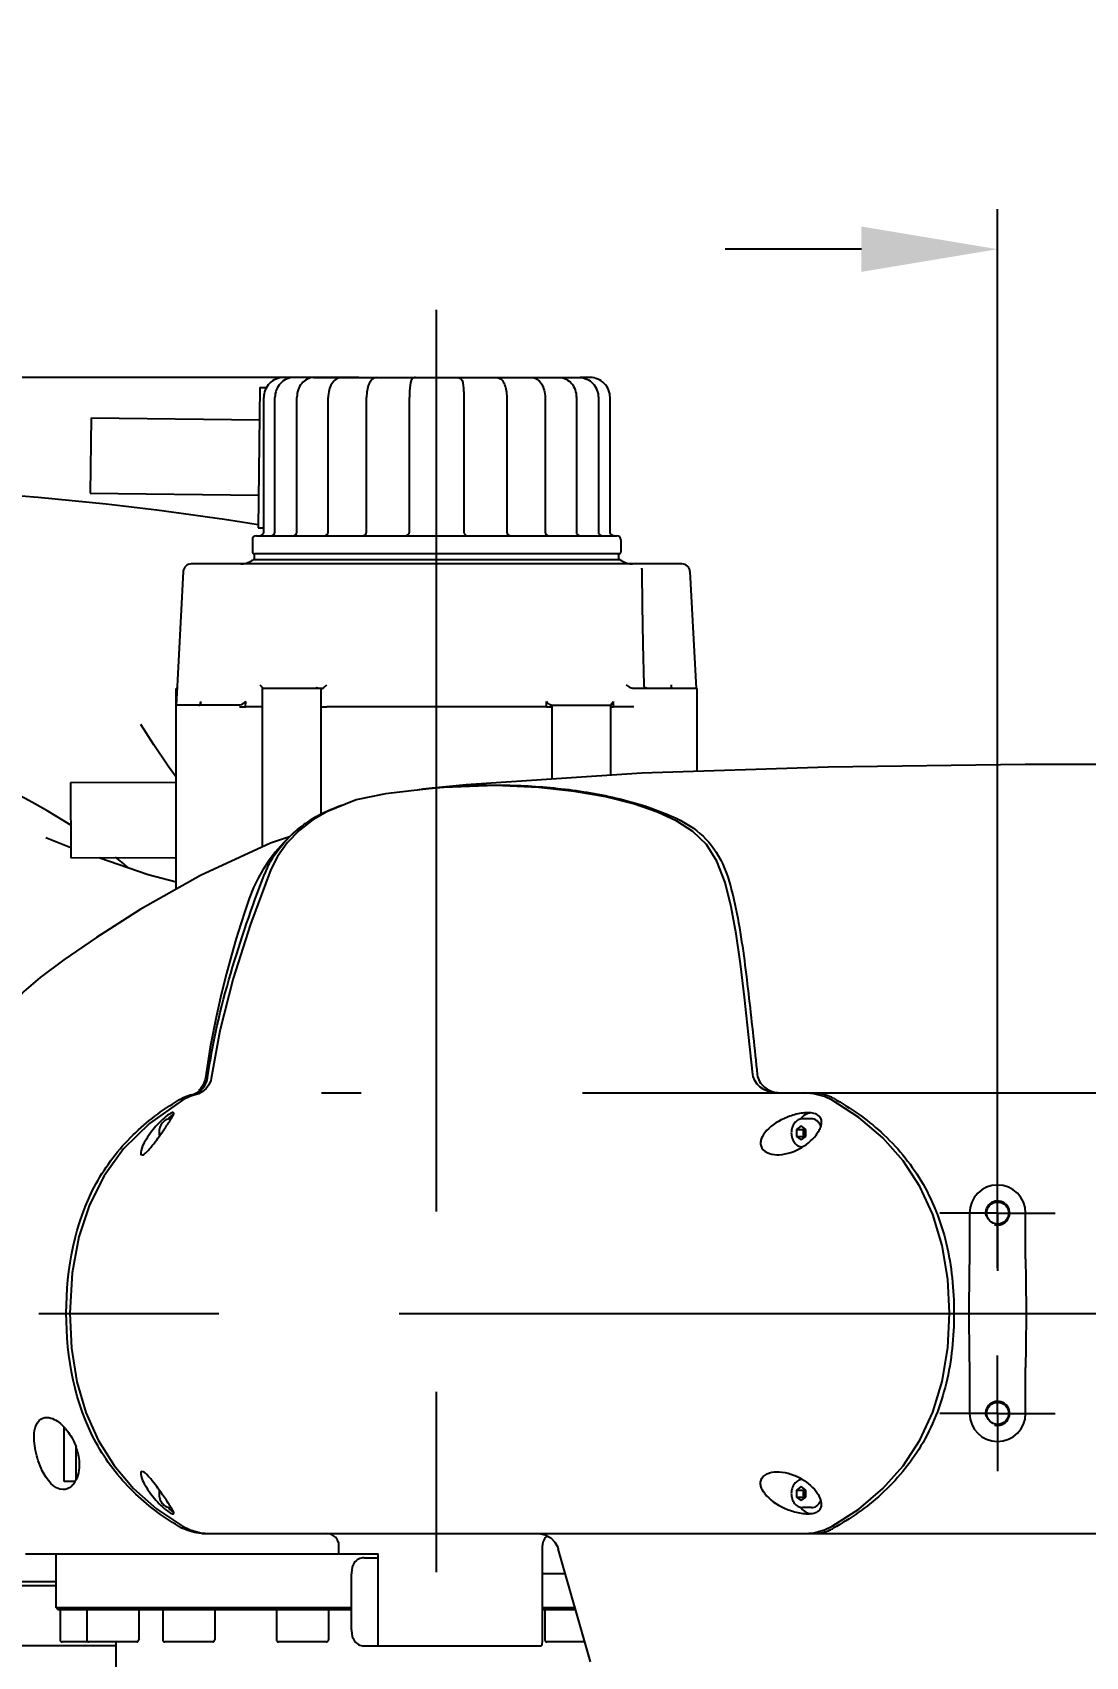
# Model space of a CAD drawing. Header units: millimetres. Extents: x 7426 to 8737, y 124 to 421.
# Drawn here: x 8011.97 to 8025.12, y 175.85 to 196.11 of the extents above; entities that cross this region are included whole.
import ezdxf

# ---------------------------------------------------------------- set-up
doc = ezdxf.new("R2010")
doc.units = ezdxf.units.MM
doc.linetypes.add('CENTER', pattern=[0.6, 0.375, -0.075, 0.075, -0.075])
for name, color, linetype in [('中心线', 7, 'Continuous'), ('外形图', 7, 'Continuous'), ('尺寸标注', 7, 'Continuous')]:
    doc.layers.add(name, color=color, linetype=linetype)
doc.styles.add('微软雅黑', font='msyh.ttc')
doc.dimstyles.new('尺寸标注_1_20比例', dxfattribs={"dimtxt": 2.1, "dimasz": 1.7, "dimexe": 0.5, "dimexo": 0.4, "dimgap": 0.5, "dimtad": 1, "dimdec": 1, "dimlfac": 20, "dimdsep": 46, "dimtxsty": '微软雅黑', "dimcen": 0.09, "dimadec": 0, "dimazin": 0, "dimtp": 0.01, "dimtm": 0.01, "dimtfac": 1, "dimtdec": 1, "dimtofl": 0, "dimtmove": 0, "dimatfit": 3, "dimfxl": 1, "dimtolj": 1, "dimarcsym": 0})

# ---------------------------------------------------------------- blocks, each defined once
blk = doc.blocks.new('*D1226')
at = {"layer": 'Defpoints', "color": 0}
for p in [(7987.552, 191.807), (8016.448, 191.807), (8016.019, 166.531)]:
    blk.add_point(p, dxfattribs=at)
at = {"layer": '尺寸标注', "color": 0, "linetype": 'Continuous', "lineweight": -2}
for p, q in [((8016.048, 191.807), (7987.052, 191.807)), ((7987.552, 168.231), (7987.552, 190.107)), ((8015.619, 166.531), (7987.052, 166.531))]:
    blk.add_line(p, q, dxfattribs=at)
at = {"layer": '尺寸标注', "color": 0}
for points in [[(7987.835, 190.107), (7987.268, 190.107), (7987.552, 191.807)], [(7987.268, 168.231), (7987.835, 168.231), (7987.552, 166.531)]]:
    blk.add_solid(points, dxfattribs=at)
at = {"layer": '尺寸标注', "color": 0, "insert": (7984.439, 179.099), "char_height": 2.1, "attachment_point": 2, "rotation": 90, "style": '微软雅黑'}
blk.add_mtext('\\A1;\\A1;(505.5)', dxfattribs=at)
blk = doc.blocks.new('*D1227')
at = {"layer": 'Defpoints', "color": 0}
for p in [(8026.519, 193.408), (8024.019, 180.295), (8026.519, 180.28)]:
    blk.add_point(p, dxfattribs=at)
at = {"layer": '尺寸标注', "color": 0, "linetype": 'Continuous', "lineweight": -2}
for p, q in [((8024.019, 180.695), (8024.019, 193.908)), ((8026.519, 180.68), (8026.519, 193.908)), ((8022.319, 193.408), (8020.619, 193.408)), ((8028.219, 193.408), (8033.82, 193.408))]:
    blk.add_line(p, q, dxfattribs=at)
at = {"layer": '尺寸标注', "color": 0}
for points in [[(8022.319, 193.125), (8022.319, 193.691), (8024.019, 193.408)], [(8028.219, 193.691), (8028.219, 193.125), (8026.519, 193.408)]]:
    blk.add_solid(points, dxfattribs=at)
at = {"layer": '尺寸标注', "color": 0, "insert": (8031.869, 196.08), "char_height": 2.1, "attachment_point": 2, "style": '微软雅黑'}
blk.add_mtext('\\A1;\\A1;50', dxfattribs=at)

msp = doc.modelspace()

# ---------------------------------------------------------------- linework, layer by layer
at = {"layer": '中心线', "linetype": 'CENTER', "ltscale": 30}
msp.add_line((8017.0185, 163.4018), (8017.0185, 194.3995), dxfattribs=at)
at = {"layer": '中心线', "color": 0, "linetype": 'CENTER', "ltscale": 30}
msp.add_line((7998.5524, 180.1299), (8061.1691, 180.1299), dxfattribs=at)
at = {"layer": '外形图', "color": 0, "linetype": 'Continuous'}
for p, q in [((8015.2271, 191.8067), (8015.1083, 191.8067)), ((8015.4829, 191.8067), (8015.2352, 191.8067)), ((8015.4837, 191.8067), (8018.8018, 191.8067)), ((8018.9352, 191.8067), (8018.81, 191.8067)), ((8014.8115, 191.683), (8014.7908, 189.9331)), ((8014.8115, 191.683), (8014.8935, 191.682)), ((8014.86, 189.8817), (8014.86, 191.5567)), ((8015.0005, 189.8817), (8015.0005, 191.5567)), ((8015.275, 189.8817), (8015.275, 191.5567)), ((8015.665, 189.8817), (8015.665, 191.5567)), ((8016.1438, 189.8817), (8016.1438, 191.5567)), ((8016.6788, 189.8817), (8016.6788, 191.5567)), ((8017.3583, 191.5567), (8017.3583, 189.8817)), ((8017.8933, 191.5567), (8017.8933, 189.8817)), ((8018.3721, 191.5567), (8018.3721, 189.8817)), ((8018.762, 191.5567), (8018.762, 189.8817)), ((8019.0366, 191.5567), (8019.0366, 189.8817)), ((8019.1831, 189.8817), (8019.1831, 191.5567)), ((8012.7069, 191.303), (8012.6957, 190.363)), ((8012.7069, 191.303), (8014.8067, 191.278)), ((8012.6957, 190.363), (8014.7956, 190.3381)), ((8014.7908, 189.9331), (8014.86, 189.9323)), ((8014.7185, 189.7817), (8014.7185, 189.6317)), ((8014.7685, 189.8317), (8019.2685, 189.8317)), ((8019.3186, 189.7817), (8019.3186, 189.6317)), ((8020.0801, 189.4817), (8013.9569, 189.4817)), ((8019.3077, 189.5317), (8014.7294, 189.5317)), ((8014.7435, 189.5317), (8014.7435, 189.6067)), ((8019.2936, 189.6067), (8014.7435, 189.6067)), ((8019.2936, 189.5317), (8019.2936, 189.6067)), ((8013.8571, 189.3869), (8013.7695, 187.7166)), ((8019.5808, 189.4261), (8019.5807, 189.4269)), ((8019.5807, 189.4269), (8019.5807, 189.4264)), ((8019.581, 189.4239), (8019.5808, 189.4261)), ((8019.5834, 189.3848), (8019.5831, 189.3964)), ((8020.18, 189.3869), (8020.2565, 187.926)), ((8013.7685, 185.4221), (8013.7685, 187.9267)), ((8013.7805, 187.9267), (8013.7685, 187.9267)), ((8014.8435, 185.9489), (8014.8435, 187.9267)), ((8015.5845, 187.9267), (8014.8435, 187.9267)), ((8015.5237, 187.9352), (8015.5148, 187.9293)), ((8015.5266, 187.939), (8015.5237, 187.9352)), ((8015.5266, 187.939), (8015.5265, 187.9388)), ((8015.5785, 186.3569), (8015.5785, 187.9267)), ((8020.2686, 187.9267), (8019.4809, 187.9267)), ((8019.6088, 187.9575), (8019.6078, 187.9726)), ((8020.2686, 186.8937), (8020.2686, 187.9267)), ((8014.5415, 187.7167), (8013.7685, 187.7167)), ((8014.0726, 187.7276), (8014.0736, 187.7434)), ((8014.0736, 187.7434), (8014.0748, 187.7641)), ((8014.5595, 187.6993), (8014.6329, 187.6967)), ((8014.6329, 187.6967), (8014.6377, 187.7641)), ((8014.8113, 187.6967), (8014.6329, 187.6967)), ((8018.3875, 187.6967), (8015.6496, 187.6967)), ((8018.3875, 187.6967), (8018.3875, 187.7641)), ((8018.4526, 187.7167), (8019.1936, 187.7167)), ((8018.4585, 186.7956), (8018.4585, 187.7167)), ((8019.1936, 186.8452), (8019.1936, 187.7167)), ((8019.2084, 187.6974), (8019.2257, 187.6967)), ((8019.2257, 187.6967), (8019.2257, 187.7641)), ((8019.4042, 187.6967), (8019.2257, 187.6967)), ((8019.4776, 187.6993), (8019.4041, 187.6967)), ((8013.3301, 187.473), (8013.3283, 187.4758)), ((8012.4485, 186.7525), (8013.7685, 186.7595)), ((8012.4485, 186.7525), (8012.4535, 185.8125)), ((8016.9161, 186.6738), (8016.3785, 186.6119)), ((8017.1103, 186.6918), (8016.9154, 186.6737)), ((8016.9161, 186.6738), (8016.9154, 186.6737)), ((8016.3795, 186.612), (8016.0143, 186.5364)), ((8016.3785, 186.6119), (8016.3795, 186.612)), ((8015.4792, 186.2905), (8015.301, 186.1545)), ((8015.4794, 186.2905), (8015.4791, 186.2903)), ((8012.4528, 185.9398), (8012.1422, 186.0636)), ((8012.1422, 186.0636), (8012.1429, 186.0632)), ((8012.4535, 185.8125), (8013.7685, 185.8195)), ((8014.1327, 183.0682), (8014.1291, 183.0473)), ((8014.1601, 183.0633), (8014.1609, 183.0692)), ((8013.8862, 182.8111), (8013.8467, 182.7896)), ((8015.582, 182.8816), (8016.0771, 182.8816)), ((8018.8381, 182.8816), (8021.5967, 182.8816)), ((8021.7239, 182.8711), (8021.5967, 182.8816)), ((8021.5967, 182.8816), (8026.8936, 182.8816)), ((8021.8577, 182.8355), (8021.7239, 182.8711)), ((8021.9554, 182.7898), (8021.8577, 182.8355)), ((8013.7053, 182.5566), (8013.6945, 182.5566)), ((8021.5688, 182.4682), (8021.5113, 182.4249)), ((8021.5113, 182.4249), (8021.5113, 182.3383)), ((8021.5113, 182.4249), (8021.5949, 182.4249)), ((8021.6262, 182.4249), (8021.5688, 182.4682)), ((8021.6973, 182.5566), (8021.5848, 182.5566)), ((8021.6105, 182.4367), (8021.5949, 182.4249)), ((8021.5949, 182.4249), (8021.5949, 182.3383)), ((8021.6262, 182.3383), (8021.6262, 182.4249)), ((8021.5113, 182.3383), (8021.5688, 182.295)), ((8021.5113, 182.3383), (8021.5949, 182.3383)), ((8021.5688, 182.295), (8021.6262, 182.3383)), ((8021.5949, 182.3383), (8021.6105, 182.3265)), ((8023.6686, 181.3816), (8023.6686, 180.7376)), ((8024.3686, 180.8086), (8024.3686, 181.3816)), ((8023.6686, 179.5256), (8023.6686, 178.8816)), ((8024.3686, 178.8816), (8024.3686, 179.4545)), ((8012.3685, 178.0315), (8012.3685, 178.7109)), ((8012.5185, 178.0571), (8012.5185, 178.4603)), ((8012.5036, 178.0315), (8012.3685, 178.0315)), ((8021.5688, 177.9681), (8021.5113, 177.9248)), ((8021.5113, 177.9248), (8021.5113, 177.8382)), ((8021.5113, 177.9248), (8021.5949, 177.9248)), ((8021.6262, 177.9248), (8021.5688, 177.9681)), ((8021.6105, 177.9367), (8021.5949, 177.9248)), ((8021.5949, 177.9248), (8021.5949, 177.8382)), ((8021.6262, 177.8382), (8021.6262, 177.9248)), ((8021.5113, 177.8382), (8021.5688, 177.7949)), ((8021.5113, 177.8382), (8021.5949, 177.8382)), ((8021.5688, 177.7949), (8021.6262, 177.8382)), ((8021.5949, 177.8382), (8021.6105, 177.8264)), ((8013.7054, 177.7065), (8013.6945, 177.7065)), ((8021.6973, 177.7065), (8021.5848, 177.7065)), ((8014.072, 177.392), (8014.1941, 177.3815)), ((8014.151, 177.3815), (8014.1941, 177.3815)), ((8014.1941, 177.3815), (8021.5966, 177.3815)), ((8021.5966, 177.3815), (8021.7256, 177.3924)), ((8021.5966, 177.3815), (8026.8936, 177.3815)), ((8021.7256, 177.3924), (8021.8595, 177.4284)), ((8021.8595, 177.4284), (8021.9553, 177.4733)), ((8011.8857, 177.1315), (8016.2873, 177.1315)), ((8012.2685, 176.4565), (8012.2685, 177.1315)), ((8015.7993, 177.1315), (8015.7993, 177.2315)), ((8016.2873, 176.0315), (8016.2873, 177.1315)), ((8018.3379, 176.0315), (8018.3379, 177.2315)), ((8018.9387, 175.7815), (8018.5348, 177.1905)), ((8016.1132, 177.0815), (8016.2873, 177.0815)), ((8012.2685, 176.7815), (8010.9184, 176.7815)), ((8012.2685, 176.7315), (8010.9684, 176.7315)), ((8015.9571, 176.1815), (8015.9571, 176.8815)), ((8016.2873, 176.1815), (8016.2873, 176.8815)), ((8018.6234, 176.8815), (8018.3379, 176.8815)), ((8012.2685, 176.4565), (8012.2935, 176.4315)), ((8015.9571, 176.4565), (8012.2685, 176.4565)), ((8015.9571, 176.4315), (8012.2935, 176.4315)), ((8012.3185, 176.4315), (8012.3185, 176.0565)), ((8012.6515, 176.4315), (8012.6515, 176.0565)), ((8013.3015, 176.4315), (8013.3015, 176.0565)), ((8013.5999, 176.4315), (8013.5999, 176.0565)), ((8014.2499, 176.4315), (8014.2499, 176.0565)), ((8015.0193, 176.4315), (8015.0193, 176.0565)), ((8015.6693, 176.4315), (8015.6693, 176.0565)), ((8018.7452, 176.4565), (8018.3379, 176.4565)), ((8018.7524, 176.4315), (8018.3379, 176.4315)), ((8018.3678, 176.4315), (8018.3678, 176.0565)), ((8013.0185, 175.9815), (8011.8185, 175.9815)), ((8013.2765, 176.0315), (8012.3435, 176.0315)), ((8013.0185, 175.6315), (8013.0185, 176.0315)), ((8014.2249, 176.0315), (8013.6249, 176.0315)), ((8015.6443, 176.0315), (8015.0443, 176.0315)), ((8016.1132, 175.9815), (8016.2883, 175.9815)), ((8016.2883, 175.9815), (8018.3291, 175.9815)), ((8018.3293, 175.9815), (8018.3379, 176.0315)), ((8018.867, 176.0315), (8018.3928, 176.0315))]:
    msp.add_line(p, q, dxfattribs=at)
at = {"layer": '外形图', "color": 0}
for p, q in [((8024.0186, 181.3816), (8024.0186, 182.1023)), ((8024.0186, 181.3816), (8023.2979, 181.3816)), ((8024.0186, 181.3816), (8024.0186, 180.6609)), ((8024.0186, 181.3816), (8024.7393, 181.3816)), ((8024.0186, 178.8816), (8024.0186, 179.6023)), ((8024.0186, 178.8816), (8023.2979, 178.8816)), ((8024.0186, 178.8816), (8024.0186, 178.1608)), ((8024.0186, 178.8816), (8024.7393, 178.8816))]:
    msp.add_line(p, q, dxfattribs=at)
at = {"layer": '外形图', "color": 0, "linetype": 'Continuous'}
for points in [[(8019.5831, 189.3964), (8019.582, 189.4135), (8019.581, 189.4239)], [(8019.6078, 187.9726), (8019.5969, 188.4783), (8019.5885, 188.9685), (8019.5834, 189.3848)], [(8019.6399, 187.9294), (8019.6235, 187.9366), (8019.6126, 187.9474), (8019.6088, 187.9575)], [(8013.7685, 186.8195), (8013.6687, 186.9587), (8013.4908, 187.2235), (8013.3283, 187.4758)], [(8025.2814, 186.9802), (8024.3643, 186.9766), (8021.9042, 186.947), (8019.5776, 186.8711), (8017.386, 186.7232), (8016.9675, 186.6822)], [(8020.9654, 183.1102), (8020.9124, 183.6101), (8020.8605, 184.0754), (8020.8095, 184.4905), (8020.7557, 184.8641), (8020.6942, 185.2018), (8020.6176, 185.506), (8020.5164, 185.7702), (8020.3844, 185.9815), (8020.2171, 186.1444), (8020.017, 186.2713), (8019.7753, 186.3822), (8019.4737, 186.4856), (8019.129, 186.573), (8018.7397, 186.6427), (8018.2886, 186.6928), (8017.7567, 186.7152), (8017.1103, 186.6918)], [(8016.0143, 186.5364), (8015.635, 186.3825), (8015.4791, 186.2903)], [(8015.1839, 186.0772), (8014.9436, 185.995), (8014.0721, 185.5943), (8013.3205, 185.1681), (8012.7721, 184.8184), (8012.3659, 184.5399), (8012.0724, 184.3214), (8011.8673, 184.1456), (8011.741, 184.0033), (8011.6748, 183.871), (8011.6657, 183.8242)], [(8015.301, 186.1545), (8015.1527, 186.0026), (8015.0307, 185.832), (8014.9501, 185.6698)], [(8015.324, 186.2002), (8015.2338, 186.1253), (8015.1111, 186.0069)], [(8015.1111, 186.0069), (8015.0055, 185.886), (8014.92, 185.7719), (8014.8502, 185.6648)], [(8013.7685, 185.5084), (8013.4206, 185.6028), (8012.8034, 185.8144)], [(8014.8502, 185.6648), (8014.7911, 185.5615), (8014.7344, 185.4445), (8014.6804, 185.3075), (8014.6282, 185.1577), (8014.5738, 184.9899), (8014.5174, 184.8057), (8014.4583, 184.6008), (8014.3958, 184.3707), (8014.33, 184.1091), (8014.2612, 183.8067), (8014.1912, 183.4497), (8014.1328, 183.0682)], [(8014.9501, 185.6699), (8014.696, 184.9878), (8014.4792, 184.3076), (8014.3124, 183.656), (8014.2051, 183.0622)], [(8014.2051, 183.0622), (8014.1993, 183.034), (8014.1766, 182.9808), (8014.142, 182.9353), (8014.0983, 182.8984), (8014.0465, 182.8703), (8014.0069, 182.8567)], [(8014.1291, 183.0473), (8014.1055, 182.9832), (8014.0702, 182.9336), (8014.0467, 182.9115)], [(8021.2681, 182.8816), (8021.2172, 182.8851), (8021.1553, 182.8995), (8021.102, 182.9225), (8021.0564, 182.9525), (8021.0181, 182.9898), (8020.9882, 183.0347), (8020.9698, 183.0847), (8020.9655, 183.1102)], [(8013.8467, 182.7897), (8013.4337, 182.4992), (8013.1123, 182.1816), (8012.8695, 181.8458), (8012.6864, 181.4845), (8012.5536, 181.0854), (8012.4699, 180.6341), (8012.4411, 180.1316)], [(8014.0069, 182.8567), (8013.9529, 182.8396), (8013.8862, 182.8111)], [(8023.4193, 180.1316), (8023.3977, 180.5579), (8023.3282, 180.9777), (8023.211, 181.3643), (8023.049, 181.7136), (8022.84, 182.0327), (8022.5868, 182.3183), (8022.2863, 182.574), (8021.9554, 182.7898)], [(8012.4411, 180.1316), (8012.4626, 179.6959), (8012.5303, 179.2746), (8012.6425, 178.891), (8012.796, 178.5464), (8012.994, 178.231), (8013.2358, 177.9466), (8013.5238, 177.6915), (8013.8467, 177.4735)], [(8021.9553, 177.4734), (8022.2854, 177.6885), (8022.5851, 177.9433), (8022.8388, 178.2289), (8023.0478, 178.5474), (8023.2099, 178.8959), (8023.3269, 179.2799), (8023.3971, 179.6993), (8023.4193, 180.1316)], [(8013.8467, 177.4735), (8013.9414, 177.4278), (8014.072, 177.392)], [(8018.2918, 177.3815), (8018.3724, 177.3682), (8018.4423, 177.3312), (8018.4954, 177.2766), (8018.5289, 177.2109), (8018.5348, 177.1905)]]:
    msp.add_lwpolyline(points, dxfattribs=at)
for centre in [(8024.0186, 181.3816), (8024.0186, 178.8816)]:
    msp.add_circle(centre, 0.1375, dxfattribs=at)
for centre, radius, start, end in [((8015.5732, 191.5567), 0.2982, 179.36074, 179.99983), ((8018.4639, 191.5567), 0.2982, 0.00017, 0.63926), ((8008.5184, 150.4654), 40.0005, 80.97577, 100.46271), ((8014.81, 189.8817), 0.05, 270, 0), ((8014.9505, 189.8817), 0.05, 270, 0), ((8015.225, 189.8817), 0.05, 270, 0), ((8015.615, 189.8817), 0.05, 270, 0), ((8016.0938, 189.8817), 0.05, 270, 0), ((8016.6288, 189.8817), 0.05, 270, 0), ((8017.4083, 189.8817), 0.05, 180, 270), ((8017.9433, 189.8817), 0.05, 180, 270), ((8018.4221, 189.8817), 0.05, 180, 270), ((8018.812, 189.8817), 0.05, 180, 270), ((8019.0866, 189.8817), 0.05, 180, 270), ((8014.7685, 189.7817), 0.05, 90, 180), ((8019.2327, 189.8809), 0.0492, 258.70649, 269.95449), ((8019.2686, 189.7817), 0.05, 0, 90), ((8013.9569, 189.3817), 0.1, 90, 177), ((8014.575, 189.7317), 0.25, 270, 301.78833), ((8014.8384, 189.3067), 0.25, 115.84193, 121.78833), ((8014.7435, 189.6317), 0.025, 180, 270), ((8019.2936, 189.6317), 0.025, 270, 0), ((8019.1987, 189.3067), 0.25, 58.21167, 64.15807), ((8019.4621, 189.7317), 0.25, 238.21167, 270), ((8020.0801, 189.3817), 0.1, 3, 90), ((8015.5077, 187.9501), 0.0218, 329.70175, 333.8858), ((8019.9858, 187.955), 0.039, 183.21149, 186.96688), ((8008.5184, 180.1316), 7.2501, 57.14254, 71.17566), ((8017.7197, 179.4352), 7.286, 96.70656, 97.42028), ((8017.7198, 179.4344), 7.2867, 96.34053, 96.7063), ((8017.7224, 179.4109), 7.3104, 95.92737, 96.3405), ((8016.3175, 184.9236), 1.6176, 122.87487, 127.88991), ((8016.3372, 184.8938), 1.6534, 121.51618, 122.88991), ((8008.5184, 180.1316), 7.2501, 50.04465, 51.7243), ((8015.9688, 185.1827), 1.1778, 154.37886, 158.81084), ((8014.1147, 182.255), 0.6202, 116.5956, 120.6658), ((8014.1252, 182.2338), 0.6438, 112.68255, 116.59246), ((8014.1377, 182.203), 0.6771, 104.84048, 112.65074), ((8013.8877, 183.1449), 0.2974, 284.92006, 292.62576), ((8013.8909, 183.1384), 0.2901, 292.53709, 303.61619), ((8021.3171, 183.2367), 0.3551, 260.02796, 270.00304), ((8020.1544, 179.5469), 3.7367, 60.94638, 61.77715), ((8013.815, 182.4622), 0.171, 118.37021, 120.4782), ((8021.6974, 182.4836), 0.148, 92.25086, 100.30393), ((8013.7735, 182.3815), 0.2189, 179.98296, 190.65837), ((8013.8521, 182.4201), 0.2275, 139.63186, 143.49751), ((8012.83, 183.0883), 1.0242, 328.41933, 328.64588), ((8021.7425, 182.4201), 0.2275, 139.63186, 143.49751), ((8021.4258, 182.6159), 0.4193, 326.02172, 327.35196), ((8021.4586, 182.5952), 0.3805, 327.31813, 330.80898), ((8021.6401, 182.3925), 0.1895, 23.31616, 28.12194), ((8021.7434, 182.3438), 0.2286, 216.47193, 219.69953), ((8024.0186, 181.3816), 0.35, 0, 180), ((8024.0186, 181.3816), 0.15, 255, 195), ((8024.0186, 178.8816), 0.15, 255, 195), ((8024.0186, 178.8816), 0.35, 180, 0), ((8011.8944, 178.2643), 0.6518, 43.33383, 44.64398), ((8011.8571, 178.2292), 0.7031, 41.32393, 43.32521), ((8011.8551, 178.2267), 0.7049, 13.25659, 19.42895), ((8012.2567, 178.1783), 0.2903, 328.87872, 330.36878), ((8012.2393, 178.188), 0.3102, 330.39959, 334.64658), ((8013.7735, 177.8816), 0.2189, 169.31945, 180.01713), ((8021.7434, 177.9193), 0.2287, 140.3087, 143.49133), ((8021.4254, 177.6469), 0.4198, 32.64066, 33.9793), ((8021.4582, 177.6677), 0.381, 29.24225, 32.67331), ((8021.6399, 177.8708), 0.1897, 331.88008, 336.866), ((8013.8521, 177.8431), 0.2275, 216.46612, 220.32807), ((8012.8121, 177.1643), 1.0451, 31.44299, 31.56722), ((8013.8152, 177.8015), 0.1715, 238.96767, 241.63393), ((8021.7425, 177.8431), 0.2275, 216.46612, 220.32807), ((8021.6974, 177.7797), 0.1481, 259.1027, 269.22336), ((8014.1147, 178.0083), 0.6204, 239.33961, 243.36655), ((8014.1228, 178.0242), 0.6382, 243.35915, 245.4598), ((8014.151, 178.1253), 0.7438, 265.02223, 270.00462), ((8015.6493, 177.2315), 0.15, 0, 90), ((8018.4879, 177.2315), 0.15, 125.12179, 180), ((8020.1542, 180.7167), 3.7372, 298.22206, 299.05254), ((8012.3435, 176.0565), 0.025, 180, 270), ((8012.6765, 176.0565), 0.025, 180, 270), ((8013.2765, 176.0565), 0.025, 270, 0), ((8013.6249, 176.0565), 0.025, 180, 270), ((8014.2249, 176.0565), 0.025, 270, 0), ((8015.0443, 176.0565), 0.025, 180, 270), ((8015.6443, 176.0565), 0.025, 270, 0), ((8018.3928, 176.0565), 0.025, 180, 270)]:
    msp.add_arc(centre, radius, start, end, dxfattribs=at)
for points, knots in [([(8015.1083, 191.8067), (8015.0449, 191.8067), (8014.9126, 191.7529), (8014.86, 191.6204), (8014.86, 191.5567)], [0, 0, 0, 0, 0.4989966, 1, 1, 1, 1]), ([(8015.2352, 191.8067), (8015.1745, 191.8067), (8015.0467, 191.7492), (8015.0005, 191.6197), (8015.0005, 191.5567)], [0, 0, 0, 0, 0.4910122, 1, 1, 1, 1]), ([(8015.4837, 191.8067), (8015.4284, 191.8067), (8015.3108, 191.7427), (8015.2757, 191.621), (8015.275, 191.56)], [0, 0, 0, 0, 0.4755576, 1, 1, 1, 1]), ([(8015.8367, 191.8067), (8015.812, 191.8067), (8015.7603, 191.79), (8015.7052, 191.729), (8015.6723, 191.6481), (8015.665, 191.5878), (8015.665, 191.5567)], [0, 0, 0, 0, 0.2228104, 0.4592558, 0.7199997, 1, 1, 1, 1]), ([(8016.2703, 191.8067), (8016.2484, 191.8067), (8016.2036, 191.785), (8016.1681, 191.7211), (8016.1481, 191.6438), (8016.1438, 191.5868), (8016.1438, 191.5567)], [0, 0, 0, 0, 0.2158561, 0.4397164, 0.703455, 1, 1, 1, 1]), ([(8016.7549, 191.8067), (8016.7421, 191.8067), (8016.7186, 191.7975), (8016.696, 191.7626), (8016.6868, 191.7104), (8016.68, 191.6396), (8016.6788, 191.5859), (8016.6788, 191.5567)], [0, 0, 0, 0, 0.1355284, 0.2410758, 0.4305552, 0.6895463, 1, 1, 1, 1]), ([(8017.2822, 191.8067), (8017.2949, 191.8067), (8017.3184, 191.7975), (8017.3411, 191.7626), (8017.3502, 191.7104), (8017.357, 191.6396), (8017.3583, 191.5859), (8017.3583, 191.5567)], [0, 0, 0, 0, 0.1355284, 0.2410758, 0.4305552, 0.6895463, 1, 1, 1, 1]), ([(8017.7667, 191.8067), (8017.7886, 191.8067), (8017.8335, 191.785), (8017.8689, 191.7211), (8017.889, 191.6438), (8017.8933, 191.5868), (8017.8933, 191.5567)], [0, 0, 0, 0, 0.2158561, 0.4397164, 0.703455, 1, 1, 1, 1]), ([(8018.2003, 191.8067), (8018.225, 191.8067), (8018.2767, 191.79), (8018.3319, 191.729), (8018.3648, 191.6481), (8018.3721, 191.5878), (8018.3721, 191.5567)], [0, 0, 0, 0, 0.2228104, 0.4592558, 0.7199997, 1, 1, 1, 1]), ([(8018.5534, 191.8067), (8018.6086, 191.8067), (8018.7262, 191.7427), (8018.7613, 191.621), (8018.762, 191.56)], [0, 0, 0, 0, 0.4755576, 1, 1, 1, 1]), ([(8018.8018, 191.8067), (8018.8625, 191.8067), (8018.9904, 191.7492), (8019.0366, 191.6197), (8019.0366, 191.5567)], [0, 0, 0, 0, 0.4910122, 1, 1, 1, 1]), ([(8019.1831, 191.5567), (8019.1831, 191.6204), (8019.1307, 191.7528), (8018.9986, 191.8067), (8018.9352, 191.8067)], [0, 0, 0, 0, 0.5015186, 1, 1, 1, 1]), ([(8014.8116, 187.9741), (8014.8198, 187.9658), (8014.8309, 187.9519), (8014.8434, 187.9359), (8014.8435, 187.9289)], [0, 0, 0, 0, 0.6249609, 1, 1, 1, 1]), ([(8015.5291, 187.9453), (8015.5289, 187.9445), (8015.5284, 187.9428), (8015.5277, 187.9412), (8015.5274, 187.9404)], [0, 0, 0, 0, 0.5044398, 1, 1, 1, 1]), ([(8015.5963, 187.9301), (8015.601, 187.9324), (8015.6207, 187.9447), (8015.6379, 187.9606), (8015.6496, 187.9741)], [0, 0, 0, 0, 0.2296433, 1, 1, 1, 1]), ([(8019.3845, 187.9741), (8019.3894, 187.9692), (8019.4117, 187.9495), (8019.4388, 187.9341), (8019.4612, 187.9289)], [0, 0, 0, 0, 0.230431, 1, 1, 1, 1]), ([(8019.9495, 187.9414), (8019.9489, 187.9428), (8019.9479, 187.9457), (8019.9473, 187.9488), (8019.9471, 187.9503)], [0, 0, 0, 0, 0.4964163, 1, 1, 1, 1]), ([(8019.9745, 187.9267), (8019.9715, 187.9267), (8019.9615, 187.9277), (8019.9524, 187.935), (8019.9495, 187.9414)], [0, 0, 0, 0, 0.2958534, 1, 1, 1, 1]), ([(8014.0503, 187.7167), (8014.0578, 187.7167), (8014.0732, 187.7219), (8014.0778, 187.7367), (8014.0782, 187.7431)], [0, 0, 0, 0, 0.5354774, 1, 1, 1, 1]), ([(8014.6377, 187.7641), (8014.6328, 187.7592), (8014.6104, 187.7396), (8014.5833, 187.7239), (8014.5608, 187.7188)], [0, 0, 0, 0, 0.2295661, 1, 1, 1, 1]), ([(8014.8435, 187.6993), (8014.8435, 187.6964), (8014.8262, 187.7), (8014.8193, 187.6969), (8014.8113, 187.6967)], [0, 0, 0, 0, 0.2633732, 1, 1, 1, 1]), ([(8015.5785, 187.698), (8015.5785, 187.6959), (8015.5909, 187.6992), (8015.6024, 187.6956), (8015.6259, 187.6968), (8015.6414, 187.6965), (8015.6496, 187.6967)], [0, 0, 0, 0, 0.0871646, 0.3257221, 0.6570335, 1, 1, 1, 1]), ([(8018.4436, 187.7189), (8018.4386, 187.721), (8018.4178, 187.7334), (8018.4, 187.7501), (8018.3875, 187.7641)], [0, 0, 0, 0, 0.2225124, 1, 1, 1, 1]), ([(8018.3875, 187.6967), (8018.3942, 187.6966), (8018.417, 187.6965), (8018.4398, 187.6962), (8018.4558, 187.6975)], [0, 0, 0, 0, 0.296277, 1, 1, 1, 1]), ([(8018.4526, 187.7167), (8018.4512, 187.7167), (8018.4481, 187.7172), (8018.4452, 187.7183), (8018.4436, 187.7189)], [0, 0, 0, 0, 0.4452397, 1, 1, 1, 1]), ([(8019.2257, 187.7641), (8019.2173, 187.7559), (8019.2061, 187.742), (8019.1936, 187.7258), (8019.1936, 187.7188)], [0, 0, 0, 0, 0.6251674, 1, 1, 1, 1]), ([(8019.1974, 187.6983), (8019.1989, 187.6981), (8019.2026, 187.6978), (8019.2063, 187.6976), (8019.2084, 187.6974)], [0, 0, 0, 0, 0.4222173, 1, 1, 1, 1]), ([(8016.9675, 186.6822), (8017.2114, 186.7076), (8017.702, 186.7337), (8018.4388, 186.7024), (8019.0493, 186.6137), (8019.5309, 186.494), (8019.8878, 186.3688), (8020.2423, 186.1964), (8020.5432, 185.8888), (8020.6967, 185.4614), (8020.8228, 184.8486), (8020.9187, 184.0593), (8020.9861, 183.4267), (8021.0194, 183.1098)], [0, 0, 0, 0, 0.1115992, 0.2231717, 0.3352016, 0.3916776, 0.4487707, 0.5072197, 0.5697683, 0.638741, 0.7103297, 0.8549743, 1, 1, 1, 1]), ([(8014.9068, 185.692), (8014.9318, 185.7442), (8015.0409, 185.9362), (8015.1959, 186.1004), (8015.324, 186.2002)], [0, 0, 0, 0, 0.2627114, 1, 1, 1, 1]), ([(8014.1609, 183.0692), (8014.2205, 183.5094), (8014.4256, 184.3694), (8014.7132, 185.2018), (8014.8706, 185.6084)], [0, 0, 0, 0, 0.5045799, 1, 1, 1, 1]), ([(8014.0515, 182.8968), (8014.0647, 182.9055), (8014.1175, 182.9471), (8014.1533, 183.0122), (8014.1601, 183.0633)], [0, 0, 0, 0, 0.2342427, 1, 1, 1, 1]), ([(8021.0194, 183.1098), (8021.0257, 183.0496), (8021.093, 182.9406), (8021.2031, 182.8962), (8021.2556, 182.887)], [0, 0, 0, 0, 0.5319531, 1, 1, 1, 1]), ([(8012.3973, 180.1316), (8012.3973, 180.6851), (8012.5509, 181.5278), (8013.1955, 182.37), (8013.5941, 182.6673), (8013.7984, 182.7885)], [0, 0, 0, 0, 0.5295606, 0.7727694, 1, 1, 1, 1]), ([(8021.9691, 182.8134), (8022.1821, 182.6951), (8022.6004, 182.4053), (8023.1098, 181.7925), (8023.4191, 181.0029), (8023.4747, 180.4251), (8023.4747, 180.1316)], [0, 0, 0, 0, 0.2260042, 0.4672707, 0.7277994, 1, 1, 1, 1]), ([(8013.7293, 182.636), (8013.7236, 182.6364), (8013.7074, 182.6304), (8013.6624, 182.604), (8013.5953, 182.548), (8013.517, 182.4689), (8013.4692, 182.4104), (8013.4478, 182.3816)], [0, 0, 0, 0, 0.0443185, 0.1294944, 0.4109683, 0.720038, 1, 1, 1, 1]), ([(8013.7046, 182.5554), (8013.7108, 182.5655), (8013.7219, 182.5836), (8013.7321, 182.6075), (8013.7412, 182.6262), (8013.733, 182.6358), (8013.7293, 182.636)], [0, 0, 0, 0, 0.3851088, 0.683161, 0.8791965, 1, 1, 1, 1]), ([(8021.6711, 182.6332), (8021.615, 182.6363), (8021.5038, 182.6193), (8021.3078, 182.5484), (8021.1725, 182.4605), (8021.1124, 182.3816)], [0, 0, 0, 0, 0.2685056, 0.52615, 1, 1, 1, 1]), ([(8021.6709, 182.6292), (8021.6614, 182.6275), (8021.6226, 182.6165), (8021.589, 182.5906), (8021.5692, 182.5674)], [0, 0, 0, 0, 0.2398866, 1, 1, 1, 1]), ([(8021.8156, 182.4672), (8021.821, 182.4858), (8021.8277, 182.5247), (8021.7979, 182.6116), (8021.7186, 182.6307), (8021.6711, 182.6332)], [0, 0, 0, 0, 0.2253466, 0.4474089, 1, 1, 1, 1]), ([(8013.4478, 182.3816), (8013.4234, 182.3487), (8013.3814, 182.2814), (8013.342, 182.2133), (8013.3142, 182.1046), (8013.343, 182.1062)], [0, 0, 0, 0, 0.4030379, 0.7165564, 1, 1, 1, 1]), ([(8013.343, 182.1062), (8013.3584, 182.107), (8013.3989, 182.1404), (8013.4563, 182.2036), (8013.5228, 182.291), (8013.567, 182.3524), (8013.5876, 182.3816)], [0, 0, 0, 0, 0.124049, 0.3877578, 0.7115202, 1, 1, 1, 1]), ([(8013.6945, 182.5566), (8013.685, 182.5566), (8013.6659, 182.5542), (8013.6295, 182.5399), (8013.5902, 182.5053), (8013.5612, 182.4477), (8013.5546, 182.4039), (8013.5546, 182.3816)], [0, 0, 0, 0, 0.1145725, 0.2307021, 0.4715124, 0.7295857, 1, 1, 1, 1]), ([(8013.5876, 182.3816), (8013.5995, 182.3984), (8013.6387, 182.4545), (8013.6774, 182.5111), (8013.7025, 182.5519)], [0, 0, 0, 0, 0.2996239, 1, 1, 1, 1]), ([(8021.1124, 182.3816), (8021.0917, 182.3544), (8021.0655, 182.3084), (8021.0586, 182.2395), (8021.0945, 182.1296), (8021.2174, 182.1053), (8021.2943, 182.1095)], [0, 0, 0, 0, 0.2357464, 0.3510295, 0.4690531, 1, 1, 1, 1]), ([(8021.2943, 182.1095), (8021.3927, 182.1148), (8021.5764, 182.1816), (8021.7236, 182.3075), (8021.7735, 182.3816)], [0, 0, 0, 0, 0.5246361, 1, 1, 1, 1]), ([(8021.5848, 182.5566), (8021.5754, 182.5566), (8021.5563, 182.5542), (8021.5198, 182.5399), (8021.4806, 182.5053), (8021.4515, 182.4477), (8021.4449, 182.4039), (8021.4449, 182.3816)], [0, 0, 0, 0, 0.1145725, 0.2307021, 0.4715124, 0.7295857, 1, 1, 1, 1]), ([(8021.4449, 182.3816), (8021.4449, 182.3596), (8021.4513, 182.3164), (8021.4796, 182.2594), (8021.5178, 182.2246), (8021.5535, 182.2098), (8021.5723, 182.2069), (8021.5816, 182.2066)], [0, 0, 0, 0, 0.2701247, 0.5282226, 0.7693059, 0.8854933, 1, 1, 1, 1]), ([(8021.5949, 182.3816), (8021.5949, 182.3866), (8021.5963, 182.4056), (8021.6036, 182.4244), (8021.6123, 182.4354)], [0, 0, 0, 0, 0.2616778, 1, 1, 1, 1]), ([(8021.6123, 182.3278), (8021.6095, 182.3313), (8021.5992, 182.3475), (8021.5949, 182.3671), (8021.5949, 182.3816)], [0, 0, 0, 0, 0.2384824, 1, 1, 1, 1]), ([(8021.8072, 182.4818), (8021.8013, 182.4929), (8021.7874, 182.5134), (8021.7608, 182.5377), (8021.7302, 182.5531), (8021.7081, 182.5566), (8021.6973, 182.5566)], [0, 0, 0, 0, 0.2721316, 0.5274931, 0.76811, 1, 1, 1, 1]), ([(8013.7984, 177.4747), (8013.5941, 177.5958), (8013.1954, 177.8931), (8012.5509, 178.7354), (8012.3973, 179.578), (8012.3973, 180.1316)], [0, 0, 0, 0, 0.227246, 0.4704645, 1, 1, 1, 1]), ([(8023.4747, 180.1316), (8023.4747, 179.8381), (8023.4191, 179.2602), (8023.1097, 178.4706), (8022.6003, 177.8579), (8022.182, 177.5681), (8021.969, 177.4497)], [0, 0, 0, 0, 0.2722019, 0.5327315, 0.7739967, 1, 1, 1, 1]), ([(8012.0017, 178.6665), (8012.009, 178.7116), (8012.0365, 178.7954), (8012.1198, 178.8316), (8012.1546, 178.8316)], [0, 0, 0, 0, 0.5674282, 1, 1, 1, 1]), ([(8012.1546, 178.8316), (8012.1711, 178.8316), (8012.2494, 178.8184), (8012.3148, 178.7663), (8012.3582, 178.7224)], [0, 0, 0, 0, 0.2112695, 1, 1, 1, 1]), ([(8012.3567, 177.9315), (8012.2401, 177.9315), (8012.0878, 178.146), (8012.0072, 178.4068), (8011.9886, 178.5844), (8012.0017, 178.6665)], [0, 0, 0, 0, 0.404758, 0.711304, 1, 1, 1, 1]), ([(8012.3851, 178.6935), (8012.3988, 178.6779), (8012.4547, 178.6076), (8012.497, 178.5264), (8012.5199, 178.4612)], [0, 0, 0, 0, 0.2309155, 1, 1, 1, 1]), ([(8012.5413, 178.3884), (8012.5484, 178.3579), (8012.5666, 178.2473), (8012.5544, 178.1284), (8012.5196, 178.0551)], [0, 0, 0, 0, 0.2782117, 1, 1, 1, 1]), ([(8013.3431, 178.157), (8013.3143, 178.1585), (8013.3421, 178.0499), (8013.3815, 177.9818), (8013.4234, 177.9144), (8013.4478, 177.8815)], [0, 0, 0, 0, 0.2834334, 0.5969553, 1, 1, 1, 1]), ([(8013.5877, 177.8815), (8013.5671, 177.9107), (8013.5229, 177.9721), (8013.4564, 178.0595), (8013.399, 178.1227), (8013.3584, 178.1562), (8013.3431, 178.157)], [0, 0, 0, 0, 0.2884503, 0.6121872, 0.8759184, 1, 1, 1, 1]), ([(8021.1124, 177.8815), (8021.0917, 177.9087), (8021.0655, 177.9548), (8021.0586, 178.0237), (8021.0945, 178.1335), (8021.2174, 178.1578), (8021.2943, 178.1537)], [0, 0, 0, 0, 0.2357611, 0.3510531, 0.4690811, 1, 1, 1, 1]), ([(8021.2943, 178.1537), (8021.3927, 178.1483), (8021.5765, 178.0815), (8021.7236, 177.9556), (8021.7735, 177.8815)], [0, 0, 0, 0, 0.5246189, 1, 1, 1, 1]), ([(8012.4858, 178.0002), (8012.477, 177.9893), (8012.4432, 177.953), (8012.3924, 177.9315), (8012.3567, 177.9315)], [0, 0, 0, 0, 0.281782, 1, 1, 1, 1]), ([(8021.5816, 178.0565), (8021.5723, 178.0562), (8021.5535, 178.0533), (8021.5178, 178.0385), (8021.4796, 178.0038), (8021.4513, 177.9467), (8021.4449, 177.9035), (8021.4449, 177.8815)], [0, 0, 0, 0, 0.1145053, 0.2306937, 0.4717816, 0.7298802, 1, 1, 1, 1]), ([(8021.5949, 177.8815), (8021.5949, 177.8865), (8021.5963, 177.9055), (8021.6036, 177.9243), (8021.6123, 177.9354)], [0, 0, 0, 0, 0.2616778, 1, 1, 1, 1]), ([(8013.4478, 177.8815), (8013.4692, 177.8528), (8013.5171, 177.7942), (8013.5954, 177.7151), (8013.6625, 177.6591), (8013.7075, 177.6327), (8013.7237, 177.6268), (8013.7293, 177.6271)], [0, 0, 0, 0, 0.2799827, 0.5891463, 0.8705614, 0.9557218, 1, 1, 1, 1]), ([(8013.5546, 177.8815), (8013.5546, 177.8593), (8013.5612, 177.8154), (8013.5902, 177.7578), (8013.6295, 177.7232), (8013.6659, 177.709), (8013.685, 177.7065), (8013.6945, 177.7065)], [0, 0, 0, 0, 0.2704158, 0.5284886, 0.7692974, 0.8854267, 1, 1, 1, 1]), ([(8013.7025, 177.7114), (8013.6952, 177.7232), (8013.6583, 177.7808), (8013.6192, 177.837), (8013.5877, 177.8815)], [0, 0, 0, 0, 0.2021115, 1, 1, 1, 1]), ([(8021.1124, 177.8815), (8021.1725, 177.8026), (8021.3078, 177.7147), (8021.5038, 177.6439), (8021.615, 177.6268), (8021.6712, 177.6299)], [0, 0, 0, 0, 0.4738342, 0.7314655, 1, 1, 1, 1]), ([(8021.4449, 177.8815), (8021.4449, 177.8593), (8021.4515, 177.8154), (8021.4806, 177.7578), (8021.5198, 177.7232), (8021.5563, 177.709), (8021.5754, 177.7065), (8021.5848, 177.7065)], [0, 0, 0, 0, 0.2704158, 0.5284886, 0.7692974, 0.8854267, 1, 1, 1, 1]), ([(8021.6123, 177.8277), (8021.6095, 177.8313), (8021.5992, 177.8474), (8021.5949, 177.867), (8021.5949, 177.8815)], [0, 0, 0, 0, 0.2384824, 1, 1, 1, 1]), ([(8021.6712, 177.6299), (8021.7188, 177.6325), (8021.7983, 177.6516), (8021.8277, 177.7389), (8021.8209, 177.7778), (8021.8154, 177.7965)], [0, 0, 0, 0, 0.5524675, 0.7744977, 1, 1, 1, 1]), ([(8021.6973, 177.7065), (8021.7081, 177.7065), (8021.7302, 177.7101), (8021.7608, 177.7255), (8021.7874, 177.7497), (8021.8013, 177.7702), (8021.8072, 177.7813)], [0, 0, 0, 0, 0.23189, 0.4725069, 0.7278684, 1, 1, 1, 1]), ([(8013.7293, 177.6271), (8013.7331, 177.6273), (8013.7414, 177.6373), (8013.7319, 177.6563), (8013.7214, 177.6807), (8013.71, 177.6992), (8013.7037, 177.7095)], [0, 0, 0, 0, 0.1197243, 0.3161857, 0.6146276, 1, 1, 1, 1]), ([(8021.5691, 177.6959), (8021.5759, 177.6878), (8021.6036, 177.6595), (8021.6408, 177.6397), (8021.6694, 177.6342)], [0, 0, 0, 0, 0.2655519, 1, 1, 1, 1]), ([(8016.1132, 177.0815), (8016.0889, 177.0815), (8016.0396, 177.0694), (8015.9929, 177.0272), (8015.9705, 176.9846), (8015.9615, 176.951), (8015.9578, 176.9166), (8015.9571, 176.8935), (8015.9571, 176.8815)], [0, 0, 0, 0, 0.2551958, 0.5098458, 0.6365553, 0.7572598, 0.8739518, 1, 1, 1, 1]), ([(8015.9571, 176.1815), (8015.9571, 176.1695), (8015.9578, 176.1465), (8015.9615, 176.112), (8015.9705, 176.0784), (8015.9929, 176.0358), (8016.0396, 175.9936), (8016.0889, 175.9815), (8016.1132, 175.9815)], [0, 0, 0, 0, 0.1260785, 0.2427877, 0.3635102, 0.4902188, 0.7448121, 1, 1, 1, 1])]:
    msp.add_open_spline(points, degree=3, knots=knots, dxfattribs=at)
for points in [[(8019.1976, 189.8463), (8019.1887, 189.8554), (8019.1831, 189.869), (8019.1831, 189.8817)], [(8019.2327, 189.8317), (8019.22, 189.8317), (8019.2065, 189.8373), (8019.1976, 189.8463)], [(8015.5845, 187.9267), (8015.5886, 187.9267), (8015.5926, 187.9284), (8015.5963, 187.9301)], [(8019.4809, 187.9267), (8019.4744, 187.9267), (8019.4674, 187.9268), (8019.4617, 187.9299)], [(8019.9469, 187.9529), (8019.9465, 187.96), (8019.9478, 187.9673), (8019.9502, 187.9741)], [(8014.0782, 187.7431), (8014.0786, 187.7502), (8014.0772, 187.7574), (8014.0748, 187.7641)], [(8014.5608, 187.7188), (8014.5546, 187.7174), (8014.5479, 187.7161), (8014.5417, 187.7177)], [(8015.473, 186.3033), (8015.5855, 186.3723), (8015.7071, 186.428), (8015.8325, 186.4692)], [(8021.7477, 182.8816), (8021.8073, 182.8816), (8021.869, 182.8676), (8021.9215, 182.8394)], [(8013.7282, 182.6095), (8013.7096, 182.5985), (8013.6928, 182.5839), (8013.6788, 182.5674)], [(8021.7908, 182.4096), (8021.801, 182.4279), (8021.8097, 182.4472), (8021.8156, 182.4672)], [(8024.3686, 180.8086), (8024.3686, 180.5829), (8024.3756, 180.3573), (8024.3756, 180.1316)], [(8023.6643, 180.1316), (8023.6643, 180.3336), (8023.6686, 180.5356), (8023.6686, 180.7376)], [(8023.6686, 179.5256), (8023.6686, 179.7276), (8023.6643, 179.9296), (8023.6643, 180.1316)], [(8024.3756, 180.1316), (8024.3756, 179.9059), (8024.3686, 179.6802), (8024.3686, 179.4545)], [(8012.5052, 178.0282), (8012.4993, 178.0185), (8012.4929, 178.0091), (8012.4858, 178.0002)], [(8021.8154, 177.7965), (8021.8095, 177.8164), (8021.8008, 177.8356), (8021.7907, 177.8538)], [(8013.6787, 177.6959), (8013.6924, 177.6797), (8013.7087, 177.6654), (8013.7268, 177.6545)], [(8014.0864, 177.3843), (8014.008, 177.3912), (8013.9294, 177.4109), (8013.8577, 177.4437)], [(8021.9215, 177.4238), (8021.8689, 177.3956), (8021.8072, 177.3815), (8021.7476, 177.3815)], [(8016.2883, 175.9815), (8016.2876, 175.9977), (8016.287, 176.0139), (8016.2878, 176.0301)]]:
    msp.add_open_spline(points, degree=3, dxfattribs=at)

# ---------------------------------------------------------------- dimensions: what is measured, and where the dimension line sits
at = {"layer": '尺寸标注', "color": 0, "linetype": 'Continuous'}
dim = msp.add_linear_dim(base=(8026.5186, 193.408), p1=(8024.0186, 180.2949), p2=(8026.5186, 180.2795), text='\\A1;50', dimstyle='尺寸标注_1_20比例', dxfattribs=at)
dim.commit()
dim.dimension.update_dxf_attribs({"geometry": '*D1227', "text_midpoint": (8031.8693, 193.408), "dimtype": 160})
dim = msp.add_linear_dim(base=(7987.5516, 191.8067), p1=(8016.0185, 166.5314), p2=(8016.4484, 191.8067), angle=90, text='\\A1;(505.5)', dimstyle='尺寸标注_1_20比例', dxfattribs=at)
dim.commit()
dim.dimension.update_dxf_attribs({"geometry": '*D1226', "text_midpoint": (7987.5516, 179.0986), "dimtype": 160})

doc.saveas('drawing.dxf')
